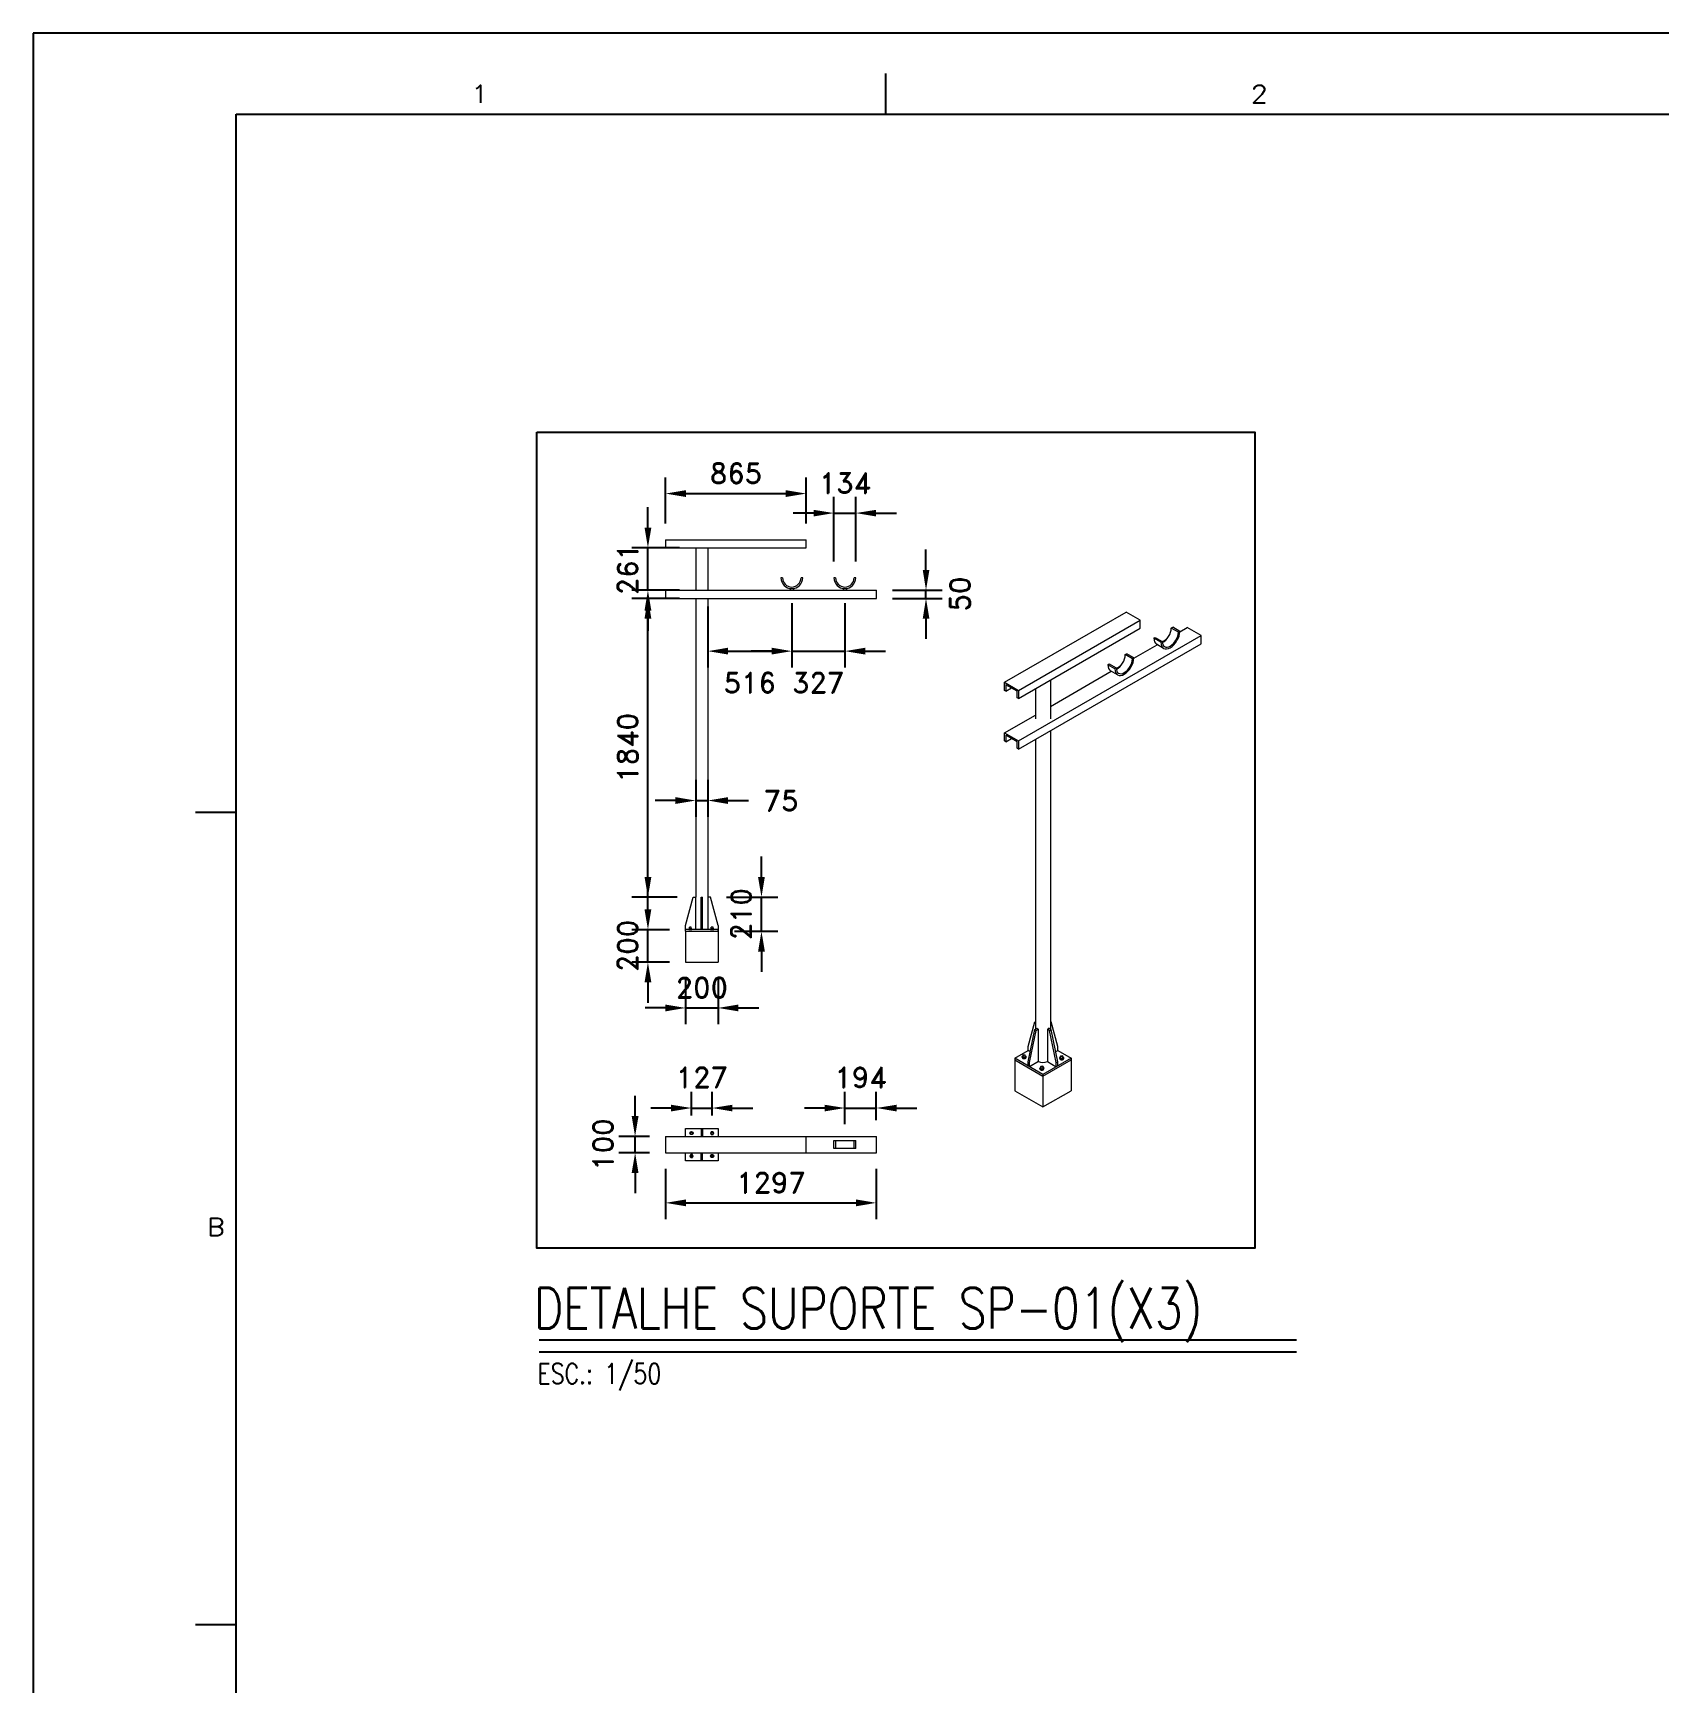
# Model space of a CAD drawing. Header units: millimetres. Extents: x -312439 to 477422, y -331570 to 212570.
# Drawn here: x 337892 to 347909, y 70930 to 81095 of the extents above; entities that cross this region are included whole.
import ezdxf
from ezdxf.enums import TextEntityAlignment as Align

# ---------------------------------------------------------------- set-up
doc = ezdxf.new("R2010")
doc.units = ezdxf.units.MM
for name, color, linetype in [('1', 7, 'Continuous'), ('2', 2, 'Continuous'), ('4', 4, 'Continuous'), ('FORMATO A1', 1, 'Continuous')]:
    doc.layers.add(name, color=color, linetype=linetype)
doc.styles.add('ROMAND', font='ROMAND.SHX')
doc.styles.add('ROMANS', font='romans.shx', dxfattribs={"height": 187.5})
doc.dimstyles.new('1-50 (MILIMETRO)', dxfattribs={"dimscale": 0, "dimtxt": 125, "dimasz": 125, "dimexe": 100, "dimexo": 100, "dimgap": 50, "dimtad": 0, "dimdec": 0, "dimzin": 0, "dimdsep": 46, "dimtxsty": 'ROMAND', "dimcen": -390, "dimclrd": 1, "dimclre": 1, "dimclrt": 3, "dimadec": 0, "dimazin": 0, "dimtfac": 1, "dimtdec": 0, "dimtix": 1, "dimtmove": 2, "dimatfit": 2, "dimfxl": 1, "dimtvp": 1, "dimtolj": 1, "dimtzin": 0, "dimarcsym": 0})

# ---------------------------------------------------------------- blocks, each defined once
blk = doc.blocks.new('A$C2D342850')
at = {"layer": 'FORMATO A1', "color": 1, "linetype": 'Continuous'}
for p, q in [((84100, 0), (0, 0)), ((0, 0), (0, -59400)), ((10500, -1000), (10500, -500)), ((2500, -9600), (2000, -9600)), ((2183.79, -14593.44), (2183.79, -14810)), ((2500, -19600), (2000, -19600))]:
    blk.add_line(p, q, dxfattribs=at)
at = {"layer": 'FORMATO A1', "color": 2, "linetype": 'Continuous'}
for p, q in [((2500, -1000), (83100, -1000)), ((2500, -58400), (2500, -1000))]:
    blk.add_line(p, q, dxfattribs=at)
at = {"layer": 'FORMATO A1', "color": 1, "linetype": 'Continuous'}
for points in [[(5458.74, -684.69), (5479.36, -674.37), (5510.3, -643.44), (5510.3, -860)], [(15038.95, -695), (15038.95, -684.69), (15049.26, -664.06), (15059.58, -653.75), (15080.2, -643.44), (15121.45, -643.44), (15142.08, -653.75), (15152.39, -664.06), (15162.7, -684.69), (15162.7, -705.31), (15152.39, -725.94), (15131.76, -756.87), (15028.64, -860), (15173.01, -860)], [(2183.79, -14593.44), (2276.6, -14593.44), (2307.54, -14603.75), (2317.85, -14614.06), (2328.17, -14634.69), (2328.17, -14655.31), (2317.85, -14675.94), (2307.54, -14686.25), (2276.6, -14696.56)], [(2183.79, -14696.56), (2276.6, -14696.56), (2307.54, -14706.87), (2317.85, -14717.19), (2328.17, -14737.81), (2328.17, -14768.75), (2317.85, -14789.37), (2307.54, -14799.69), (2276.6, -14810), (2183.79, -14810)]]:
    blk.add_lwpolyline(points, dxfattribs=at)
blk = doc.blocks.new('*D169')
at = {"color": 1, "lineweight": -2, "transparency": 16777216}
for p, q in [((341910, 75274), (341910, 74992)), ((342110, 75274), (342110, 74992)), ((341785, 75092), (341660, 75092)), ((341910, 75092), (342110, 75092)), ((342235, 75092), (342360, 75092))]:
    blk.add_line(p, q, dxfattribs=at)
at = {"color": 1, "transparency": 16777216}
for points in [[(341785, 75113), (341785, 75071), (341910, 75092)], [(342235, 75113), (342235, 75071), (342110, 75092)]]:
    blk.add_solid(points, dxfattribs=at)
at = {"layer": 'Defpoints', "color": 0, "transparency": 16777216}
for p in [(341910, 75374), (342110, 75374), (342110, 75092)]:
    blk.add_point(p, dxfattribs=at)
at = {"color": 3, "transparency": 16777216, "insert": (342010, 75217), "char_height": 125, "attachment_point": 5, "style": 'ROMAND'}
blk.add_mtext('\\A1;200', dxfattribs=at)
blk = doc.blocks.new('*D170')
at = {"color": 1, "lineweight": -2, "transparency": 16777216}
for p, q in [((341678, 78050), (341678, 78175)), ((341872, 77925), (341578, 77925)), ((341678, 77664), (341678, 77925)), ((341872, 77664), (341578, 77664)), ((341678, 77539), (341678, 77414))]:
    blk.add_line(p, q, dxfattribs=at)
at = {"color": 1, "transparency": 16777216}
for points in [[(341657, 78050), (341699, 78050), (341678, 77925)], [(341657, 77539), (341699, 77539), (341678, 77664)]]:
    blk.add_solid(points, dxfattribs=at)
at = {"layer": 'Defpoints', "color": 0, "transparency": 16777216}
for p in [(341678, 77925), (341972, 77925), (341972, 77664)]:
    blk.add_point(p, dxfattribs=at)
at = {"color": 3, "transparency": 16777216, "insert": (341553, 77794), "char_height": 125, "attachment_point": 5, "rotation": 90, "style": 'ROMAND'}
blk.add_mtext('\\A1;261', dxfattribs=at)
blk = doc.blocks.new('*D171')
at = {"color": 1, "lineweight": -2, "transparency": 16777216}
for p, q in [((341787, 78075), (341787, 78359)), ((342652, 78075), (342652, 78359)), ((341912, 78259), (342527, 78259))]:
    blk.add_line(p, q, dxfattribs=at)
at = {"color": 1, "transparency": 16777216}
for points in [[(341912, 78280), (341912, 78238), (341787, 78259)], [(342527, 78280), (342527, 78238), (342652, 78259)]]:
    blk.add_solid(points, dxfattribs=at)
at = {"layer": 'Defpoints', "color": 0, "transparency": 16777216}
for p in [(342652, 78259), (341787, 77975), (342652, 77975)]:
    blk.add_point(p, dxfattribs=at)
at = {"color": 3, "transparency": 16777216, "insert": (342220, 78384), "char_height": 125, "attachment_point": 5, "style": 'ROMAND'}
blk.add_mtext('\\A1;865', dxfattribs=at)
blk = doc.blocks.new('*D172')
at = {"color": 1, "lineweight": -2, "transparency": 16777216}
for p, q in [((342564, 77584), (342564, 77189)), ((342891, 77584), (342891, 77189)), ((342439, 77289), (342314, 77289)), ((342564, 77289), (342891, 77289)), ((343016, 77289), (343141, 77289))]:
    blk.add_line(p, q, dxfattribs=at)
at = {"color": 1, "transparency": 16777216}
for points in [[(342439, 77310), (342439, 77268), (342564, 77289)], [(343016, 77310), (343016, 77268), (342891, 77289)]]:
    blk.add_solid(points, dxfattribs=at)
at = {"layer": 'Defpoints', "color": 0, "transparency": 16777216}
for p in [(342564, 77684), (342891, 77684), (342891, 77289)]:
    blk.add_point(p, dxfattribs=at)
at = {"color": 3, "transparency": 16777216, "insert": (342727, 77094), "char_height": 125, "attachment_point": 5, "style": 'ROMAND'}
blk.add_mtext('\\A1;327', dxfattribs=at)
blk = doc.blocks.new('*D173')
at = {"color": 1, "lineweight": -2, "transparency": 16777216}
for p, q in [((341872, 77614), (341578, 77614)), ((341678, 75899), (341678, 77489)), ((341857, 75774), (341578, 75774))]:
    blk.add_line(p, q, dxfattribs=at)
at = {"color": 1, "transparency": 16777216}
for points in [[(341657, 77489), (341699, 77489), (341678, 77614)], [(341657, 75899), (341699, 75899), (341678, 75774)]]:
    blk.add_solid(points, dxfattribs=at)
at = {"layer": 'Defpoints', "color": 0, "transparency": 16777216}
for p in [(341678, 77614), (341972, 77614), (341957, 75774)]:
    blk.add_point(p, dxfattribs=at)
at = {"color": 3, "transparency": 16777216, "insert": (341553, 76694), "char_height": 125, "attachment_point": 5, "rotation": 90, "style": 'ROMAND'}
blk.add_mtext('\\A1;1840', dxfattribs=at)
blk = doc.blocks.new('*D174')
at = {"color": 1, "lineweight": -2, "transparency": 16777216}
for p, q in [((341678, 75699), (341678, 75824)), ((341810, 75574), (341578, 75574)), ((341678, 75374), (341678, 75574)), ((341810, 75374), (341578, 75374)), ((341678, 75249), (341678, 75124))]:
    blk.add_line(p, q, dxfattribs=at)
at = {"color": 1, "transparency": 16777216}
for points in [[(341657, 75699), (341699, 75699), (341678, 75574)], [(341657, 75249), (341699, 75249), (341678, 75374)]]:
    blk.add_solid(points, dxfattribs=at)
at = {"layer": 'Defpoints', "color": 0, "transparency": 16777216}
for p in [(341678, 75574), (341910, 75574), (341910, 75374)]:
    blk.add_point(p, dxfattribs=at)
at = {"color": 3, "transparency": 16777216, "insert": (341553, 75474), "char_height": 125, "attachment_point": 5, "rotation": 90, "style": 'ROMAND'}
blk.add_mtext('\\A1;200', dxfattribs=at)
blk = doc.blocks.new('*D175')
at = {"color": 1, "lineweight": -2, "transparency": 16777216}
for p, q in [((342377, 75899), (342377, 76024)), ((342162, 75774), (342477, 75774)), ((342377, 75564), (342377, 75774)), ((342210, 75564), (342477, 75564)), ((342377, 75439), (342377, 75314))]:
    blk.add_line(p, q, dxfattribs=at)
at = {"color": 1, "transparency": 16777216}
for points in [[(342356, 75899), (342398, 75899), (342377, 75774)], [(342356, 75439), (342398, 75439), (342377, 75564)]]:
    blk.add_solid(points, dxfattribs=at)
at = {"layer": 'Defpoints', "color": 0, "transparency": 16777216}
for p in [(342062, 75774), (342377, 75774), (342110, 75564)]:
    blk.add_point(p, dxfattribs=at)
at = {"color": 3, "transparency": 16777216, "insert": (342252, 75669), "char_height": 125, "attachment_point": 5, "rotation": 90, "style": 'ROMAND'}
blk.add_mtext('\\A1;210', dxfattribs=at)
blk = doc.blocks.new('*D176')
at = {"color": 1, "lineweight": -2, "transparency": 16777216}
for p, q in [((342047, 77564), (342047, 77189)), ((342564, 77584), (342564, 77189)), ((342172, 77289), (342439, 77289))]:
    blk.add_line(p, q, dxfattribs=at)
at = {"color": 1, "transparency": 16777216}
for points in [[(342172, 77310), (342172, 77268), (342047, 77289)], [(342439, 77310), (342439, 77268), (342564, 77289)]]:
    blk.add_solid(points, dxfattribs=at)
at = {"layer": 'Defpoints', "color": 0, "transparency": 16777216}
for p in [(342047, 77664), (342564, 77684), (342564, 77289)]:
    blk.add_point(p, dxfattribs=at)
at = {"color": 3, "transparency": 16777216, "insert": (342305, 77094), "char_height": 125, "attachment_point": 5, "style": 'ROMAND'}
blk.add_mtext('\\A1;516', dxfattribs=at)
blk = doc.blocks.new('*D177')
at = {"color": 1, "lineweight": -2, "transparency": 16777216}
for p, q in [((341787, 74101), (341787, 73792)), ((343084, 74101), (343084, 73792)), ((341912, 73892), (342959, 73892))]:
    blk.add_line(p, q, dxfattribs=at)
at = {"color": 1, "transparency": 16777216}
for points in [[(341912, 73913), (341912, 73871), (341787, 73892)], [(342959, 73913), (342959, 73871), (343084, 73892)]]:
    blk.add_solid(points, dxfattribs=at)
at = {"layer": 'Defpoints', "color": 0, "transparency": 16777216}
for p in [(341787, 74201), (343084, 74201), (343084, 73892)]:
    blk.add_point(p, dxfattribs=at)
at = {"color": 3, "transparency": 16777216, "insert": (342436, 74017), "char_height": 125, "attachment_point": 5, "style": 'ROMAND'}
blk.add_mtext('\\A1;1297', dxfattribs=at)
blk = doc.blocks.new('*D30')
at = {"color": 1, "lineweight": -2, "transparency": 16777216}
for p, q in [((342891, 74376), (342891, 74576)), ((343084, 74401), (343084, 74576)), ((342766, 74476), (342641, 74476)), ((342891, 74476), (343084, 74476)), ((343209, 74476), (343334, 74476))]:
    blk.add_line(p, q, dxfattribs=at)
at = {"color": 1, "transparency": 16777216}
for points in [[(342766, 74496), (342766, 74455), (342891, 74476)], [(343209, 74496), (343209, 74455), (343084, 74476)]]:
    blk.add_solid(points, dxfattribs=at)
at = {"layer": 'Defpoints', "color": 0, "transparency": 16777216}
for p in [(343084, 74476), (342891, 74276), (343084, 74301)]:
    blk.add_point(p, dxfattribs=at)
at = {"color": 3, "transparency": 16777216, "insert": (342987, 74664), "char_height": 125, "attachment_point": 5, "style": 'ROMAND'}
blk.add_mtext('\\A1;194', dxfattribs=at)
blk = doc.blocks.new('*D178')
at = {"color": 1, "lineweight": -2, "transparency": 16777216}
for p, q in [((341946, 74430), (341946, 74576)), ((342073, 74430), (342073, 74576)), ((341821, 74476), (341696, 74476)), ((341946, 74476), (342073, 74476)), ((342198, 74476), (342323, 74476))]:
    blk.add_line(p, q, dxfattribs=at)
at = {"color": 1, "transparency": 16777216}
for points in [[(341821, 74496), (341821, 74455), (341946, 74476)], [(342198, 74496), (342198, 74455), (342073, 74476)]]:
    blk.add_solid(points, dxfattribs=at)
at = {"layer": 'Defpoints', "color": 0, "transparency": 16777216}
for p in [(342073, 74476), (341946, 74330), (342073, 74330)]:
    blk.add_point(p, dxfattribs=at)
at = {"color": 3, "transparency": 16777216, "insert": (342010, 74664), "char_height": 125, "attachment_point": 5, "style": 'ROMAND'}
blk.add_mtext('\\A1;127', dxfattribs=at)
blk = doc.blocks.new('*D189')
at = {"color": 1, "lineweight": -2, "transparency": 16777216}
for p, q in [((343390, 77789), (343390, 77914)), ((343184, 77664), (343490, 77664)), ((343390, 77614), (343390, 77664)), ((343184, 77614), (343490, 77614)), ((343390, 77489), (343390, 77364))]:
    blk.add_line(p, q, dxfattribs=at)
at = {"color": 1, "transparency": 16777216}
for points in [[(343370, 77789), (343411, 77789), (343390, 77664)], [(343370, 77489), (343411, 77489), (343390, 77614)]]:
    blk.add_solid(points, dxfattribs=at)
at = {"layer": 'Defpoints', "color": 0, "transparency": 16777216}
for p in [(343084, 77664), (343390, 77664), (343084, 77614)]:
    blk.add_point(p, dxfattribs=at)
at = {"color": 3, "transparency": 16777216, "insert": (343599, 77641), "char_height": 125, "attachment_point": 5, "rotation": 90, "style": 'ROMAND'}
blk.add_mtext('\\A1;50', dxfattribs=at)
blk = doc.blocks.new('*D190')
at = {"color": 1, "lineweight": -2, "transparency": 16777216}
for p, q in [((341599, 74426), (341599, 74551)), ((341687, 74301), (341499, 74301)), ((341599, 74201), (341599, 74301)), ((341687, 74201), (341499, 74201)), ((341599, 74076), (341599, 73951))]:
    blk.add_line(p, q, dxfattribs=at)
at = {"color": 1, "transparency": 16777216}
for points in [[(341578, 74426), (341620, 74426), (341599, 74301)], [(341578, 74076), (341620, 74076), (341599, 74201)]]:
    blk.add_solid(points, dxfattribs=at)
at = {"layer": 'Defpoints', "color": 0, "transparency": 16777216}
for p in [(341599, 74301), (341787, 74301), (341787, 74201)]:
    blk.add_point(p, dxfattribs=at)
at = {"color": 3, "transparency": 16777216, "insert": (341402, 74251), "char_height": 125, "attachment_point": 5, "rotation": 90, "style": 'ROMAND'}
blk.add_mtext('\\A1;100', dxfattribs=at)
blk = doc.blocks.new('*D207')
at = {"color": 1, "lineweight": -2, "transparency": 16777216}
for p, q in [((342823, 77841), (342823, 78239)), ((342958, 77841), (342958, 78239)), ((342698, 78139), (342573, 78139)), ((342823, 78139), (342958, 78139)), ((343083, 78139), (343208, 78139))]:
    blk.add_line(p, q, dxfattribs=at)
at = {"color": 1, "transparency": 16777216}
for points in [[(342698, 78159), (342698, 78118), (342823, 78139)], [(343083, 78159), (343083, 78118), (342958, 78139)]]:
    blk.add_solid(points, dxfattribs=at)
at = {"layer": 'Defpoints', "color": 0, "transparency": 16777216}
for p in [(342958, 78139), (342823, 77741), (342958, 77741)]:
    blk.add_point(p, dxfattribs=at)
at = {"color": 3, "transparency": 16777216, "insert": (342891, 78324), "char_height": 125, "attachment_point": 5, "style": 'ROMAND'}
blk.add_mtext('\\A1;134', dxfattribs=at)
blk = doc.blocks.new('*D215')
at = {"color": 1, "lineweight": -2, "transparency": 16777216}
for p, q in [((341972, 76497), (341972, 76269)), ((342047, 76497), (342047, 76269)), ((341847, 76369), (341722, 76369)), ((341972, 76369), (342047, 76369)), ((342172, 76369), (342297, 76369))]:
    blk.add_line(p, q, dxfattribs=at)
at = {"color": 1, "transparency": 16777216}
for points in [[(341847, 76390), (341847, 76348), (341972, 76369)], [(342172, 76390), (342172, 76348), (342047, 76369)]]:
    blk.add_solid(points, dxfattribs=at)
at = {"layer": 'Defpoints', "color": 0, "transparency": 16777216}
for p in [(341972, 76597), (342047, 76597), (342047, 76369)]:
    blk.add_point(p, dxfattribs=at)
at = {"color": 3, "transparency": 16777216, "insert": (342498, 76369), "char_height": 125, "attachment_point": 5, "style": 'ROMAND'}
blk.add_mtext('\\A1;75', dxfattribs=at)

msp = doc.modelspace()

# ---------------------------------------------------------------- linework, layer by layer
at = {"color": 3, "linetype": 'Continuous', "lineweight": 0, "extrusion": (0, 1, 0)}
for p, q in [((341787.008, 77974.989), (341787.008, 77924.989)), ((341787.008, 77974.989), (342652.115, 77974.989)), ((342652.115, 77924.989), (342652.115, 77974.989)), ((341787.008, 77924.989), (342652.115, 77924.989)), ((341972.354, 77924.989), (341972.354, 77663.684)), ((342047.354, 77924.989), (342047.354, 77663.684)), ((341787.008, 77663.684), (341787.008, 77613.684)), ((341787.008, 77663.684), (343084.329, 77663.684)), ((342506.439, 77740.834), (342496.439, 77740.834)), ((342553.589, 77674.433), (342553.589, 77663.684)), ((342573.589, 77674.433), (342573.589, 77663.684)), ((342630.739, 77740.834), (342620.739, 77740.834)), ((342833.439, 77740.834), (342823.439, 77740.834)), ((342880.589, 77674.433), (342880.589, 77663.684)), ((342900.589, 77674.433), (342900.589, 77663.684)), ((342957.739, 77740.834), (342947.739, 77740.834)), ((343084.329, 77613.684), (343084.329, 77663.684)), ((341787.008, 77613.684), (343084.329, 77613.684)), ((341972.354, 77613.684), (341972.354, 75774.166)), ((342047.354, 77613.684), (342047.354, 75774.166)), ((341909.854, 75599.166), (341957.354, 75774.166)), ((341957.354, 75774.166), (341972.688, 75774.166)), ((341972.688, 75574.166), (341972.688, 75774.166)), ((342004.854, 75574.166), (342004.854, 75774.166)), ((342004.854, 75774.166), (342014.854, 75774.166)), ((342014.854, 75574.166), (342014.854, 75774.166)), ((342062.354, 75774.166), (342047.019, 75774.166)), ((342047.019, 75774.166), (342047.019, 75574.166)), ((342109.854, 75599.166), (342062.354, 75774.166)), ((341909.854, 75574.166), (341909.854, 75599.166)), ((341909.854, 75564.166), (341909.854, 75574.166)), ((342109.854, 75574.166), (341909.854, 75574.166)), ((341909.854, 75564.166), (341909.854, 75374.166)), ((341909.854, 75564.166), (342109.854, 75564.166)), ((341930.742, 75580.046), (341948.14, 75580.046)), ((341930.742, 75574.943), (341930.742, 75579.269)), ((341944.885, 75589.481), (341933.997, 75589.481)), ((341933.997, 75580.046), (341933.997, 75589.481)), ((341939.441, 75574.943), (341939.441, 75579.269)), ((341944.885, 75580.046), (341944.885, 75589.481)), ((341948.14, 75574.943), (341948.14, 75579.269)), ((342004.854, 75599.166), (342014.854, 75599.166)), ((342064.55, 75580.046), (342063.204, 75579.269)), ((342063.204, 75574.943), (342063.204, 75579.269)), ((342064.55, 75574.166), (342063.204, 75574.943)), ((342064.55, 75580.046), (342081.949, 75580.046)), ((342078.693, 75589.481), (342067.805, 75589.481)), ((342067.805, 75580.046), (342067.805, 75589.481)), ((342068.227, 75574.943), (342068.227, 75579.269)), ((342078.272, 75574.943), (342078.272, 75579.269)), ((342078.693, 75580.046), (342078.693, 75589.481)), ((342081.949, 75580.046), (342083.294, 75579.269)), ((342081.949, 75574.166), (342083.294, 75574.943)), ((342083.294, 75574.943), (342083.294, 75579.269)), ((342109.854, 75599.166), (342109.854, 75374.166)), ((342109.854, 75564.166), (342109.854, 75574.166)), ((341909.854, 75374.166), (342109.854, 75374.166))]:
    msp.add_line(p, q, dxfattribs=at)
at = {"color": 3, "linetype": 'Continuous', "lineweight": 0, "extrusion": (1.66533e-16, 0.816497, 0.57735)}
for p, q in [((343873.612, 77097.118), (344622.817, 77529.672)), ((343960.214, 77047.118), (344709.419, 77479.672)), ((344709.419, 77479.672), (344622.817, 77529.672)), ((344709.419, 77429.672), (344709.419, 77479.672)), ((343960.214, 76997.118), (344709.419, 77429.672)), ((343960.214, 76735.813), (345083.727, 77384.474)), ((344792.838, 77368.679), (344801.498, 77373.679)), ((344836.139, 77343.679), (344792.838, 77368.679)), ((344801.498, 77373.679), (344844.799, 77348.679)), ((344844.834, 77346.549), (344871.237, 77361.793)), ((344900.485, 77430.829), (344909.145, 77435.829)), ((344943.786, 77405.829), (344900.485, 77430.829)), ((344952.446, 77410.829), (344909.145, 77435.829)), ((344952.446, 77410.829), (344943.786, 77405.829)), ((344952.417, 77408.662), (344997.124, 77434.474)), ((345083.727, 77384.474), (344997.124, 77434.474)), ((345083.727, 77334.474), (345083.727, 77384.474)), ((343960.214, 76685.813), (345083.727, 77334.474)), ((344617.294, 77267.329), (344625.954, 77272.329)), ((344660.595, 77242.329), (344617.294, 77267.329)), ((344669.256, 77247.329), (344625.954, 77272.329)), ((344669.226, 77245.161), (344813.913, 77328.697)), ((344853.172, 77306.031), (344809.871, 77331.031)), ((344844.799, 77348.679), (344836.139, 77343.679)), ((344155.831, 76948.753), (344530.722, 77165.196)), ((344509.647, 77205.179), (344518.307, 77210.179)), ((344552.948, 77180.179), (344509.647, 77205.179)), ((344518.307, 77210.179), (344561.609, 77185.179)), ((344569.981, 77142.53), (344526.68, 77167.53)), ((344561.609, 77185.179), (344552.948, 77180.179)), ((344561.644, 77183.049), (344588.046, 77198.292)), ((344669.256, 77247.329), (344660.595, 77242.329)), ((343873.612, 77097.118), (343960.214, 77047.118)), ((343873.612, 77047.118), (343873.612, 77097.118)), ((343951.554, 77042.118), (343882.272, 77082.118)), ((343882.272, 77082.118), (343882.272, 77042.118)), ((343882.272, 77042.118), (343916.913, 77062.118)), ((344063.975, 77057.024), (344063.975, 76872.236)), ((344155.831, 77110.057), (344155.831, 76872.236)), ((343882.272, 77042.118), (343873.612, 77047.118)), ((343951.554, 77002.118), (343951.554, 77042.118)), ((343960.214, 76997.118), (343951.554, 77002.118)), ((343960.214, 77047.118), (343960.214, 76997.118)), ((343873.612, 76785.813), (344063.975, 76895.72)), ((343873.612, 76785.813), (343960.214, 76735.813)), ((343873.612, 76735.813), (343873.612, 76785.813)), ((343951.554, 76730.813), (343882.272, 76770.813)), ((343882.272, 76770.813), (343882.272, 76730.813)), ((343882.272, 76730.813), (343916.913, 76750.813)), ((344063.975, 76745.72), (344063.975, 74961.202)), ((344155.831, 76798.753), (344155.831, 74961.202)), ((343882.272, 76730.813), (343873.612, 76735.813)), ((343951.554, 76690.813), (343951.554, 76730.813)), ((343960.214, 76685.813), (343951.554, 76690.813)), ((343960.214, 76735.813), (343960.214, 76685.813)), ((344018.97, 74855.218), (344060.106, 75006.468)), ((344018.97, 74760.218), (344060.106, 74958.968)), ((344027.63, 74755.218), (344068.766, 74953.968)), ((344063.975, 75008.702), (344060.106, 75006.468)), ((344060.106, 75006.468), (344063.975, 75004.235)), ((344060.106, 74958.968), (344073.387, 74966.636)), ((344060.106, 74958.968), (344068.766, 74953.968)), ((344068.766, 74953.968), (344082.047, 74961.636)), ((344082.047, 74761.636), (344082.047, 74961.636)), ((344151.039, 74953.968), (344137.759, 74961.636)), ((344137.759, 74961.636), (344137.759, 74761.636)), ((344159.699, 74958.968), (344146.419, 74966.636)), ((344151.039, 74953.968), (344159.699, 74958.968)), ((344192.175, 74755.218), (344151.039, 74953.968)), ((344159.699, 75006.468), (344155.831, 75008.702)), ((344159.699, 75006.468), (344155.831, 75004.235)), ((344200.835, 74855.218), (344159.699, 75006.468)), ((344200.835, 74760.218), (344159.699, 74958.968)), ((343936.698, 74782.718), (344018.97, 74830.218)), ((344018.97, 74830.218), (344018.97, 74855.218)), ((344031.912, 74822.746), (344018.97, 74830.218)), ((344187.894, 74822.746), (344200.835, 74830.218)), ((344200.835, 74830.218), (344200.835, 74855.218)), ((344200.835, 74830.218), (344283.108, 74782.718)), ((343936.698, 74782.718), (343936.698, 74582.718)), ((344109.903, 74682.718), (343936.698, 74782.718)), ((343936.698, 74772.718), (344109.903, 74672.718)), ((343982.138, 74788.842), (343982.138, 74793.168)), ((343985.322, 74781.981), (343985.322, 74786.307)), ((343987.354, 74792.107), (343987.354, 74801.542)), ((343997.205, 74780.143), (343997.205, 74784.469)), ((344000.689, 74792.107), (344000.689, 74801.542)), ((344005.905, 74785.165), (344005.905, 74789.491)), ((344018.97, 74760.218), (344027.63, 74755.218)), ((344018.97, 74735.218), (344018.97, 74760.218)), ((344082.047, 74761.636), (344027.63, 74730.218)), ((344027.63, 74730.218), (344027.63, 74755.218)), ((344091.943, 74714.752), (344091.943, 74719.079)), ((344097.158, 74721.694), (344097.158, 74731.129)), ((344100.642, 74709.73), (344100.642, 74714.056)), ((344283.108, 74782.718), (344109.903, 74682.718)), ((344109.903, 74672.718), (344283.108, 74772.718)), ((344110.493, 74721.694), (344110.493, 74731.129)), ((344112.525, 74711.568), (344112.525, 74715.894)), ((344115.709, 74718.429), (344115.709, 74722.755)), ((344137.759, 74761.636), (344192.175, 74730.218)), ((344192.175, 74755.218), (344200.835, 74760.218)), ((344192.175, 74730.218), (344192.175, 74755.218)), ((344200.835, 74735.218), (344200.835, 74760.218)), ((344213.901, 74781.825), (344213.901, 74786.151)), ((344217.085, 74774.964), (344217.085, 74779.29)), ((344219.117, 74785.09), (344219.117, 74794.525)), ((344228.968, 74773.126), (344228.968, 74777.452)), ((344232.452, 74785.09), (344232.452, 74794.525)), ((344237.668, 74778.148), (344237.668, 74782.474)), ((344283.108, 74782.718), (344283.108, 74582.718)), ((344109.903, 74682.718), (344109.903, 74482.718)), ((343936.698, 74582.718), (344109.903, 74482.718)), ((344109.903, 74482.718), (344283.108, 74582.718))]:
    msp.add_line(p, q, dxfattribs=at)
at = {"color": 3, "linetype": 'Continuous', "lineweight": 0}
for p, q in [((341909.854, 74300.857), (341909.854, 74350.857)), ((341909.854, 74350.857), (342109.854, 74350.857)), ((342004.854, 74350.857), (342004.854, 74300.857)), ((342014.854, 74350.857), (342014.854, 74300.857)), ((342109.854, 74350.857), (342109.854, 74300.857)), ((341787.008, 74300.857), (341787.008, 74200.857)), ((341787.008, 74300.857), (342652.115, 74300.857)), ((342014.854, 74303.357), (342004.854, 74303.357)), ((342652.115, 74200.857), (342652.115, 74300.857)), ((342652.115, 74300.857), (343084.329, 74300.857)), ((342823.439, 74275.857), (342957.739, 74275.857)), ((342823.439, 74225.857), (342823.439, 74275.857)), ((342957.739, 74225.857), (342823.439, 74225.857)), ((342833.439, 74275.857), (342833.439, 74225.857)), ((342947.739, 74225.857), (342947.739, 74275.857)), ((342957.739, 74225.857), (342957.739, 74275.857)), ((343084.329, 74200.857), (343084.329, 74300.857)), ((341787.008, 74200.857), (342652.115, 74200.857)), ((341909.854, 74150.857), (341909.854, 74200.857)), ((342109.854, 74150.857), (341909.854, 74150.857)), ((342004.854, 74150.857), (342004.854, 74200.857)), ((342004.854, 74198.357), (342014.854, 74198.357)), ((342014.854, 74150.857), (342014.854, 74200.857)), ((342109.854, 74200.857), (342109.854, 74150.857)), ((342652.115, 74200.857), (343084.329, 74200.857))]:
    msp.add_line(p, q, dxfattribs=at)
msp.add_lwpolyline([(340994.296, 78637.787), (345413.642, 78637.787), (345413.642, 73612.169), (340994.296, 73612.169)], close=True)
for centre, radius in [((341946.458, 74321.269), 8.699), ((341946.458, 74321.269), 5.444), ((342073.249, 74321.269), 8.699), ((342073.249, 74321.269), 5.444), ((341946.458, 74180.444), 8.699), ((341946.458, 74180.444), 5.444), ((342073.249, 74180.444), 8.699), ((342073.249, 74180.444), 5.444)]:
    msp.add_circle(centre, radius, dxfattribs=at)
for centre, radius, start, end in [((342563.589, 77740.834), 67.15, 180, 0), ((342563.589, 77740.834), 57.15, 180, 0), ((342890.589, 77740.834), 67.15, 180, 0), ((342890.589, 77740.834), 57.15, 180, 0), ((341946.458, 74321.269), 8.699, 90, 150), ((342073.249, 74321.269), 8.699, 90, 150)]:
    msp.add_arc(centre, radius, start, end, dxfattribs=at)
for centre, major_axis, start_param, end_param in [((344850.991, 77402.254), (-41.121, -71.223), 5.497787144, 6.283185307), ((344894.293, 77377.254), (-41.121, -71.223), 5.497787144, 8.639379797), ((344894.293, 77377.254), (-34.997, -60.617), 5.497787144, 8.639379797), ((344850.991, 77402.254), (-34.997, -60.617), 0.667011929, 2.35619449), ((344567.801, 77238.754), (-34.997, -60.617), 0.667011929, 2.35619449), ((344567.801, 77238.754), (-41.121, -71.223), 5.497787144, 6.283185307), ((344611.102, 77213.754), (-41.121, -71.223), 5.497787144, 8.639379797), ((344611.102, 77213.754), (-34.997, -60.617), 5.497787144, 8.639379797), ((344109.903, 74982.718), (45.928, 0), 3.793259228, 4.060722406), ((344109.903, 74982.718), (-45.928, 0), 2.222462901, 2.48992608), ((343994.021, 74792.107), (10.654, 0), 2.35619449, 3.403392041), ((343994.021, 74792.107), (10.654, 0), 3.403392041, 4.450589593), ((343994.021, 74792.107), (10.654, 0), 2.24694203, 2.35619449), ((343994.021, 74792.107), (-6.667, 0), 0, 3.141592654), ((343994.021, 74792.107), (10.654, 0), 4.450589593, 5.497787144), ((343994.021, 74792.107), (10.654, 0), 0.261799388, 0.894650623), ((343994.021, 74792.107), (10.654, 0), 5.497787144, 6.544984695), ((344109.903, 74782.718), (45.928, 0), 4.060722406, 5.364055554), ((344103.826, 74721.694), (10.654, 0), 2.879793266, 3.926990817), ((344103.826, 74721.694), (10.654, 0), 2.24694203, 2.879793266), ((344103.826, 74721.694), (10.654, 0), 3.926990817, 4.974188368), ((344103.826, 74721.694), (6.667, 0), 3.141592654, 3.926990817), ((344103.826, 74721.694), (6.667, 0), 3.926990817, 6.283185307), ((344103.826, 74721.694), (10.654, 0), 4.974188368, 6.021385919), ((344103.826, 74721.694), (10.654, 0), 0.785398163, 0.894650623), ((344103.826, 74721.694), (10.654, 0), 6.021385919, 7.068583471), ((344225.784, 74785.09), (-10.654, 0), 5.497787144, 6.544984695), ((344225.784, 74785.09), (-10.654, 0), 0.261799388, 1.308996939), ((344225.784, 74785.09), (-10.654, 0), 5.388534684, 5.497787144), ((344225.784, 74785.09), (6.667, 0), 3.141592654, 5.497787144), ((344225.784, 74785.09), (-10.654, 0), 1.308996939, 2.35619449), ((344225.784, 74785.09), (6.667, 0), 5.497787144, 6.283185307), ((344225.784, 74785.09), (-10.654, 0), 3.403392041, 4.036243277), ((344225.784, 74785.09), (-10.654, 0), 2.35619449, 3.403392041)]:
    msp.add_ellipse(centre, major_axis=major_axis, ratio=0.577350269, start_param=start_param, end_param=end_param, dxfattribs=at)
for centre, major_axis in [((343994.021, 74801.542), (-6.667, 0)), ((344103.826, 74731.129), (6.667, 0)), ((344225.784, 74794.525), (6.667, 0))]:
    msp.add_ellipse(centre, major_axis=major_axis, ratio=0.577350269, dxfattribs=at)
for points, weights in [([(341930.742, 75579.269), (341930.742, 75580.046), (341930.742, 75580.046)], [1, 1.0379548493, 1]), ([(341935.091, 75580.046), (341933.073, 75580.046), (341930.742, 75579.269)], [1, 1.0379548493, 1]), ([(341930.742, 75574.943), (341933.073, 75574.166), (341935.091, 75574.166)], [1, 1.03795484932, 1]), ([(341930.742, 75574.166), (341930.742, 75574.166), (341930.742, 75574.943)], [1, 1.03795484931, 1]), ([(341939.441, 75579.269), (341937.11, 75580.046), (341935.091, 75580.046)], [1, 1.0379548493, 1]), ([(341935.091, 75574.166), (341937.11, 75574.166), (341939.441, 75574.943)], [1, 1.03795484931, 1]), ([(341943.79, 75580.046), (341941.772, 75580.046), (341939.441, 75579.269)], [1, 1.03795484931, 1]), ([(341939.441, 75574.943), (341941.772, 75574.166), (341943.79, 75574.166)], [1, 1.03795484931, 1]), ([(341948.14, 75579.269), (341945.809, 75580.046), (341943.79, 75580.046)], [1, 1.03795484929, 1]), ([(341943.79, 75574.166), (341945.809, 75574.166), (341948.14, 75574.943)], [1, 1.03795484931, 1]), ([(341948.14, 75580.046), (341948.14, 75580.046), (341948.14, 75579.269)], [1, 1.03795484931, 1]), ([(341948.14, 75574.943), (341948.14, 75574.166), (341948.14, 75574.166)], [1, 1.0379548493, 1]), ([(342065.716, 75580.046), (342064.55, 75580.046), (342063.204, 75579.269)], [1, 1.0379548493, 1]), ([(342063.204, 75574.943), (342064.55, 75574.166), (342065.716, 75574.166)], [1, 1.0379548493, 1]), ([(342068.227, 75579.269), (342066.881, 75580.046), (342065.716, 75580.046)], [1, 1.0379548493, 1]), ([(342065.716, 75574.166), (342066.881, 75574.166), (342068.227, 75574.943)], [1, 1.0379548493, 1]), ([(342073.249, 75580.046), (342070.918, 75580.046), (342068.227, 75579.269)], [1, 1.0379548493, 1]), ([(342068.227, 75574.943), (342070.918, 75574.166), (342073.249, 75574.166)], [1, 1.0379548493, 1]), ([(342078.272, 75579.269), (342075.58, 75580.046), (342073.249, 75580.046)], [1, 1.0379548493, 1]), ([(342073.249, 75574.166), (342075.58, 75574.166), (342078.272, 75574.943)], [1, 1.0379548493, 1]), ([(342080.783, 75580.046), (342079.618, 75580.046), (342078.272, 75579.269)], [1, 1.0379548493, 1]), ([(342078.272, 75574.943), (342079.618, 75574.166), (342080.783, 75574.166)], [1, 1.0379548493, 1]), ([(342083.294, 75579.269), (342081.949, 75580.046), (342080.783, 75580.046)], [1, 1.0379548493, 1]), ([(342080.783, 75574.166), (342081.949, 75574.166), (342083.294, 75574.943)], [1, 1.0379548493, 1]), ([(343982.138, 74793.168), (343984.469, 74795.291), (343986.487, 74796.456)], [1, 1.0379548493, 1]), ([(343983.73, 74790.514), (343982.991, 74792.107), (343982.138, 74793.168)], [1, 1.0379548493, 1]), ([(343982.138, 74788.842), (343982.991, 74786.227), (343983.73, 74784.634)], [1, 1.03795484931, 1]), ([(343985.322, 74786.307), (343984.469, 74788.922), (343983.73, 74790.514)], [1, 1.03795484928, 1]), ([(343983.73, 74784.634), (343984.469, 74783.042), (343985.322, 74781.981)], [1, 1.03795484928, 1]), ([(343991.264, 74786.165), (343988.506, 74786.591), (343985.322, 74786.307)], [1, 1.0379548493, 1]), ([(343985.322, 74781.981), (343988.506, 74780.711), (343991.264, 74780.285)], [1, 1.0379548493, 1]), ([(343986.487, 74796.456), (343986.919, 74796.705), (343987.354, 74796.923)], [1, 1.00788270894, 1.01249115378]), ([(343997.205, 74784.469), (343994.021, 74785.738), (343991.264, 74786.165)], [1, 1.03795484928, 1]), ([(343991.264, 74780.285), (343994.021, 74779.858), (343997.205, 74780.143)], [1, 1.03795484929, 1]), ([(344001.555, 74787.757), (343999.536, 74786.591), (343997.205, 74784.469)], [1, 1.03795484929, 1]), ([(343997.205, 74780.143), (343999.536, 74780.711), (344001.555, 74781.877)], [1, 1.03795484928, 1]), ([(344000.689, 74797.093), (344001.666, 74796.773), (344002.72, 74796.352)], [1.01660040172, 1.01226104367, 1]), ([(344005.905, 74789.491), (344003.574, 74788.922), (344001.555, 74787.757)], [1, 1.0379548493, 1]), ([(344001.555, 74781.877), (344003.574, 74783.042), (344005.905, 74785.165)], [1, 1.03795484928, 1]), ([(344002.72, 74796.352), (344003.574, 74795.291), (344004.312, 74793.699)], [1, 1.03795484929, 1]), ([(344004.312, 74793.699), (344005.051, 74792.107), (344005.905, 74789.491)], [1, 1.0379548493, 1]), ([(344091.943, 74719.079), (344092.796, 74721.694), (344093.535, 74723.286)], [1, 1.03795484931, 1]), ([(344096.292, 74717.344), (344094.273, 74718.51), (344091.943, 74719.079)], [1, 1.03795484932, 1]), ([(344091.943, 74714.752), (344094.273, 74712.63), (344096.292, 74711.464)], [1, 1.03795484929, 1]), ([(344093.535, 74723.286), (344094.273, 74724.878), (344095.127, 74725.939)], [1, 1.0379548493, 1]), ([(344095.127, 74725.939), (344096.181, 74726.36), (344097.158, 74726.68)], [1, 1.01226104367, 1.01660040172]), ([(344100.642, 74714.056), (344098.311, 74716.179), (344096.292, 74717.344)], [1, 1.0379548493, 1]), ([(344106.583, 74715.752), (344103.826, 74715.326), (344100.642, 74714.056)], [1, 1.0379548493, 1]), ([(344112.525, 74715.894), (344109.341, 74716.179), (344106.583, 74715.752)], [1, 1.0379548493, 1]), ([(344110.493, 74726.511), (344110.928, 74726.293), (344111.36, 74726.043)], [1.01249115378, 1.00788270894, 1]), ([(344111.36, 74726.043), (344113.378, 74724.878), (344115.709, 74722.755)], [1, 1.03795484931, 1]), ([(344114.117, 74720.102), (344113.378, 74718.51), (344112.525, 74715.894)], [1, 1.03795484931, 1]), ([(344112.525, 74711.568), (344113.378, 74712.63), (344114.117, 74714.222)], [1, 1.03795484931, 1]), ([(344115.709, 74722.755), (344114.856, 74721.694), (344114.117, 74720.102)], [1, 1.03795484929, 1]), ([(344114.117, 74714.222), (344114.856, 74715.814), (344115.709, 74718.429)], [1, 1.03795484931, 1]), ([(344213.901, 74786.151), (344216.232, 74788.274), (344218.25, 74789.439)], [1, 1.0379548493, 1]), ([(344215.493, 74783.498), (344214.754, 74785.09), (344213.901, 74786.151)], [1, 1.0379548493, 1]), ([(344213.901, 74781.825), (344214.754, 74779.21), (344215.493, 74777.618)], [1, 1.0379548493, 1]), ([(344217.085, 74779.29), (344216.232, 74781.906), (344215.493, 74783.498)], [1, 1.0379548493, 1]), ([(344215.493, 74777.618), (344216.232, 74776.026), (344217.085, 74774.964)], [1, 1.0379548493, 1]), ([(344223.027, 74779.148), (344220.269, 74779.575), (344217.085, 74779.29)], [1, 1.0379548493, 1]), ([(344217.085, 74774.964), (344220.269, 74773.695), (344223.027, 74773.268)], [1, 1.0379548493, 1]), ([(344218.25, 74789.439), (344218.682, 74789.689), (344219.117, 74789.906)], [1, 1.00788270894, 1.01249115378]), ([(344228.968, 74777.452), (344225.784, 74778.721), (344223.027, 74779.148)], [1, 1.0379548493, 1]), ([(344223.027, 74773.268), (344225.784, 74772.841), (344228.968, 74773.126)], [1, 1.0379548493, 1]), ([(344233.318, 74780.74), (344231.299, 74779.575), (344228.968, 74777.452)], [1, 1.0379548493, 1]), ([(344228.968, 74773.126), (344231.299, 74773.695), (344233.318, 74774.86)], [1, 1.0379548493, 1]), ([(344232.452, 74790.076), (344233.429, 74789.756), (344234.483, 74789.335)], [1.01660040172, 1.01226104367, 1]), ([(344237.668, 74782.474), (344235.337, 74781.906), (344233.318, 74780.74)], [1, 1.0379548493, 1]), ([(344233.318, 74774.86), (344235.337, 74776.026), (344237.668, 74778.148)], [1, 1.0379548493, 1]), ([(344234.483, 74789.335), (344235.337, 74788.274), (344236.076, 74786.682)], [1, 1.0379548493, 1]), ([(344236.076, 74786.682), (344236.814, 74785.09), (344237.668, 74782.474)], [1, 1.0379548493, 1]), ([(344096.292, 74711.464), (344098.311, 74710.299), (344100.642, 74709.73)], [1, 1.03795484931, 1]), ([(344100.642, 74709.73), (344103.826, 74709.446), (344106.583, 74709.872)], [1, 1.03795484932, 1]), ([(344106.583, 74709.872), (344109.341, 74710.299), (344112.525, 74711.568)], [1, 1.03795484931, 1]), ([(341936.413, 74321.269), (341937.759, 74323.6), (341938.924, 74325.619)], [1, 1.03795484928, 1]), ([(341938.924, 74316.92), (341937.759, 74318.939), (341936.413, 74321.269)], [1, 1.0379548493, 1]), ([(341938.924, 74325.619), (341940.089, 74327.638), (341941.435, 74329.969)], [1, 1.0379548493, 1]), ([(341941.435, 74312.57), (341940.089, 74314.901), (341938.924, 74316.92)], [1, 1.03795484928, 1]), ([(341941.435, 74329.969), (341944.127, 74329.969), (341946.458, 74329.969)], [1, 1.0379548493, 1]), ([(341946.458, 74312.57), (341944.127, 74312.57), (341941.435, 74312.57)], [1, 1.03795484929, 1]), ([(341946.458, 74329.969), (341948.789, 74329.969), (341951.48, 74329.969)], [1, 1.0379548493, 1]), ([(341951.48, 74312.57), (341948.789, 74312.57), (341946.458, 74312.57)], [1, 1.0379548493, 1]), ([(341951.48, 74329.969), (341952.826, 74327.638), (341953.992, 74325.619)], [1, 1.03795484929, 1]), ([(341953.992, 74316.92), (341952.826, 74314.901), (341951.48, 74312.57)], [1, 1.0379548493, 1]), ([(341953.992, 74325.619), (341955.157, 74323.6), (341956.503, 74321.269)], [1, 1.0379548493, 1]), ([(341956.503, 74321.269), (341955.157, 74318.939), (341953.992, 74316.92)], [1, 1.03795484929, 1]), ([(342065.716, 74325.619), (342064.55, 74323.6), (342063.204, 74321.269)], [1, 1.0379548493, 1]), ([(342063.204, 74321.269), (342064.55, 74318.939), (342065.716, 74316.92)], [1, 1.03795484929, 1]), ([(342068.227, 74329.969), (342066.881, 74327.638), (342065.716, 74325.619)], [1, 1.03795484929, 1]), ([(342065.716, 74316.92), (342066.881, 74314.901), (342068.227, 74312.57)], [1, 1.0379548493, 1]), ([(342073.249, 74329.969), (342070.918, 74329.969), (342068.227, 74329.969)], [1, 1.0379548493, 1]), ([(342068.227, 74312.57), (342070.918, 74312.57), (342073.249, 74312.57)], [1, 1.0379548493, 1]), ([(342078.272, 74329.969), (342075.58, 74329.969), (342073.249, 74329.969)], [1, 1.0379548493, 1]), ([(342073.249, 74312.57), (342075.58, 74312.57), (342078.272, 74312.57)], [1, 1.03795484929, 1]), ([(342080.783, 74325.619), (342079.618, 74327.638), (342078.272, 74329.969)], [1, 1.0379548493, 1]), ([(342078.272, 74312.57), (342079.618, 74314.901), (342080.783, 74316.92)], [1, 1.03795484928, 1]), ([(342083.294, 74321.269), (342081.949, 74323.6), (342080.783, 74325.619)], [1, 1.03795484928, 1]), ([(342080.783, 74316.92), (342081.949, 74318.939), (342083.294, 74321.269)], [1, 1.0379548493, 1]), ([(341938.924, 74184.794), (341937.759, 74182.775), (341936.413, 74180.444)], [1, 1.0379548493, 1]), ([(341936.413, 74180.444), (341937.759, 74178.113), (341938.924, 74176.094)], [1, 1.0379548493, 1]), ([(341941.435, 74189.143), (341940.089, 74186.812), (341938.924, 74184.794)], [1, 1.0379548493, 1]), ([(341938.924, 74176.094), (341940.089, 74174.076), (341941.435, 74171.745)], [1, 1.0379548493, 1]), ([(341946.458, 74189.143), (341944.127, 74189.143), (341941.435, 74189.143)], [1, 1.0379548493, 1]), ([(341941.435, 74171.745), (341944.127, 74171.745), (341946.458, 74171.745)], [1, 1.0379548493, 1]), ([(341951.48, 74189.143), (341948.789, 74189.143), (341946.458, 74189.143)], [1, 1.0379548493, 1]), ([(341946.458, 74171.745), (341948.789, 74171.745), (341951.48, 74171.745)], [1, 1.0379548493, 1]), ([(341953.992, 74184.794), (341952.826, 74186.812), (341951.48, 74189.143)], [1, 1.0379548493, 1]), ([(341951.48, 74171.745), (341952.826, 74174.076), (341953.992, 74176.094)], [1, 1.0379548493, 1]), ([(341956.503, 74180.444), (341955.157, 74182.775), (341953.992, 74184.794)], [1, 1.0379548493, 1]), ([(341953.992, 74176.094), (341955.157, 74178.113), (341956.503, 74180.444)], [1, 1.0379548493, 1]), ([(342063.204, 74180.444), (342064.55, 74182.775), (342065.716, 74184.794)], [1, 1.0379548493, 1]), ([(342065.716, 74176.094), (342064.55, 74178.113), (342063.204, 74180.444)], [1, 1.0379548493, 1]), ([(342065.716, 74184.794), (342066.881, 74186.812), (342068.227, 74189.143)], [1, 1.0379548493, 1]), ([(342068.227, 74171.745), (342066.881, 74174.076), (342065.716, 74176.094)], [1, 1.0379548493, 1]), ([(342068.227, 74189.143), (342070.918, 74189.143), (342073.249, 74189.143)], [1, 1.0379548493, 1]), ([(342073.249, 74171.745), (342070.918, 74171.745), (342068.227, 74171.745)], [1, 1.0379548493, 1]), ([(342073.249, 74189.143), (342075.58, 74189.143), (342078.272, 74189.143)], [1, 1.0379548493, 1]), ([(342078.272, 74171.745), (342075.58, 74171.745), (342073.249, 74171.745)], [1, 1.0379548493, 1]), ([(342078.272, 74189.143), (342079.618, 74186.812), (342080.783, 74184.794)], [1, 1.0379548493, 1]), ([(342080.783, 74176.094), (342079.618, 74174.076), (342078.272, 74171.745)], [1, 1.0379548493, 1]), ([(342080.783, 74184.794), (342081.949, 74182.775), (342083.294, 74180.444)], [1, 1.0379548493, 1]), ([(342083.294, 74180.444), (342081.949, 74178.113), (342080.783, 74176.094)], [1, 1.0379548493, 1])]:
    msp.add_rational_spline(points, weights, degree=2, dxfattribs=at)
at = {"layer": '1', "color": 1}
msp.add_line((341007.475, 72974.644), (345670.901, 72974.644), dxfattribs=at)
at = {"layer": '2', "color": 2}
msp.add_line((341007.475, 73049.644), (345670.901, 73049.644), dxfattribs=at)
at = {"layer": 'FORMATO A1', "color": 2, "linetype": 'Continuous'}
msp.add_line((339142.032, 80594.65, 0), (379442.032, 80594.65, 0), dxfattribs=at)

# ---------------------------------------------------------------- block references
at = {"layer": 'FORMATO A1', "xscale": 0.5, "yscale": 0.5, "zscale": 0.5}
msp.add_blockref('A$C2D342850', (337892.032, 81094.65, 0), dxfattribs=at)

# ---------------------------------------------------------------- texts
at = {"layer": '2', "color": 2, "style": 'ROMANS', "width": 0.8}
msp.add_text('DETALHE SUPORTE SP-01(X3)', height=250, dxfattribs=at).set_placement((340976.96, 73243.346), align=Align.MIDDLE_LEFT)
at = {"layer": '4', "color": 4, "style": 'ROMANS', "width": 0.8}
msp.add_text('ESC.: 1/50', height=125, dxfattribs=at).set_placement((340997.475, 72840.287), align=Align.MIDDLE_LEFT)

# ---------------------------------------------------------------- dimensions: what is measured, and where the dimension line sits
for base, p1, p2, picture, middle in [((342652.115, 78258.858), (341787.008, 77974.989), (342652.115, 77974.989), '*D171', (342219.562, 78383.858)), ((342109.854, 75091.921), (341909.854, 75374.166), (342109.854, 75374.166), '*D169', (342009.854, 75216.921)), ((343084.329, 73891.79), (341787.008, 74200.857), (343084.329, 74200.857), '*D177', (342435.669, 74016.79))]:
    dim = msp.add_linear_dim(base=base, p1=p1, p2=p2, dimstyle='1-50 (MILIMETRO)', override={"dimscale": 1})
    dim.commit()
    dim.dimension.update_dxf_attribs({"geometry": picture, "text_midpoint": middle})
for base, p1, p2, picture, middle in [((342957.739, 78138.639), (342823.439, 77740.834), (342957.739, 77740.834), '*D207', (342890.589, 78323.763)), ((342563.589, 77289.264), (342047.354, 77663.684), (342563.589, 77683.684), '*D176', (342305.471, 77094.392)), ((342890.589, 77289.264), (342563.589, 77683.684), (342890.589, 77683.684), '*D172', (342727.089, 77094.392)), ((342047.354, 76368.827), (341972.354, 76596.919), (342047.354, 76596.919), '*D215', (342497.627, 76368.827)), ((342073.249, 74475.555), (341946.458, 74329.969), (342073.249, 74329.969), '*D178', (342009.854, 74663.621)), ((343084.329, 74475.555), (342890.589, 74275.857), (343084.329, 74300.857), '*D30', (342987.459, 74663.621))]:
    dim = msp.add_linear_dim(base=base, p1=p1, p2=p2, dimstyle='1-50 (MILIMETRO)', override={"dimscale": 1})
    dim.commit()
    dim.dimension.update_dxf_attribs({"geometry": picture, "text_midpoint": middle, "dimtype": 160})
for base, p1, p2, picture, middle in [((341678.074, 77924.989), (341972.354, 77663.684), (341972.354, 77924.989), '*D170', (341553.074, 77794.336)), ((341678.074, 77613.684), (341957.354, 75774.166), (341972.354, 77613.684), '*D173', (341553.074, 76693.925)), ((342376.991, 75774.166), (342109.854, 75564.166), (342062.354, 75774.166), '*D175', (342251.991, 75669.166)), ((341678.074, 75574.166), (341909.854, 75374.166), (341909.854, 75574.166), '*D174', (341553.074, 75474.166))]:
    dim = msp.add_linear_dim(base=base, p1=p1, p2=p2, angle=90, dimstyle='1-50 (MILIMETRO)', override={"dimscale": 1})
    dim.commit()
    dim.dimension.update_dxf_attribs({"geometry": picture, "text_midpoint": middle})
for base, p1, p2, picture, middle in [((343390.453, 77663.684), (343084.329, 77613.684), (343084.329, 77663.684), '*D189', (343599.457, 77641.005)), ((341598.777, 74300.857), (341787.008, 74200.857), (341787.008, 74300.857), '*D190', (341401.953, 74250.857))]:
    dim = msp.add_linear_dim(base=base, p1=p1, p2=p2, angle=90, dimstyle='1-50 (MILIMETRO)', override={"dimscale": 1})
    dim.commit()
    dim.dimension.update_dxf_attribs({"geometry": picture, "text_midpoint": middle, "dimtype": 160})

doc.saveas('drawing.dxf')
